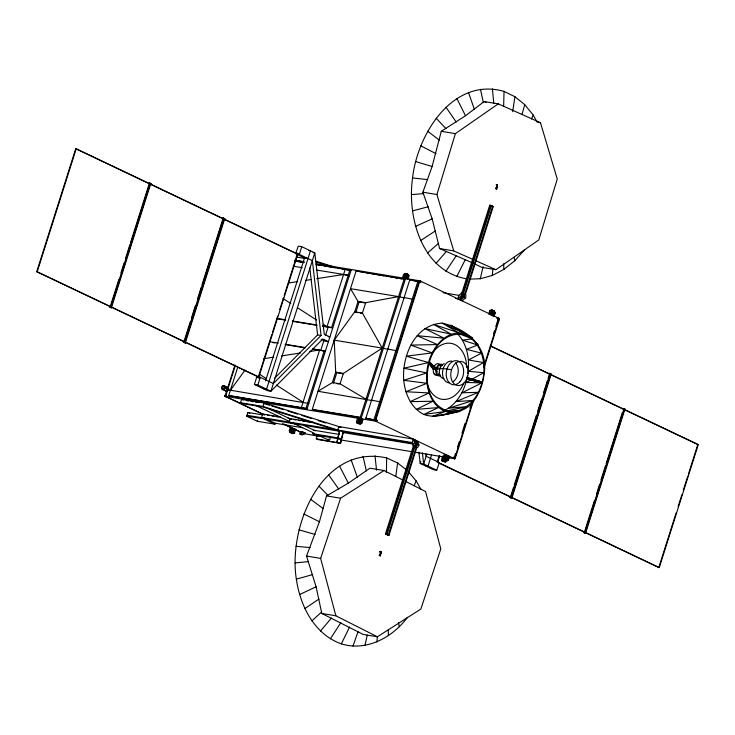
<?xml version="1.0" encoding="UTF-8"?>
<svg xmlns="http://www.w3.org/2000/svg" width="735" height="735" viewBox="0 0 735 735"><rect width="100%" height="100%" fill="white"/><g stroke="black" fill="none" stroke-linecap="round" stroke-linejoin="round"><path stroke-width="1.1" d="M386.435 472.642L386.665 457.933C322.013 443.637 287.899 526.673 296.343 579.143C300.192 605.888 314.36 634.388 341.343 643.851C366.453 651.77 392.646 637.337 407.502 617.326M503.64 106.538L504.035 91.397C452.907 76.725 417.315 134.33 412.574 177.98C406.896 217.45 422.129 271.748 467.267 278.914M376.384 420.42L376.246 421.063L375.824 419.86L376.926 420.31L376.522 421.568L376.099 420.365L375.649 421.155L224.827 396.229L225.461 395.007M316.225 263.7L420.154 280.88C420.549 282.856 420.65 280.844 419.52 282.102C421.192 283.903 421.146 279.282 420.392 282.516L420.117 282.01M454.037 457.519L454.074 458.144M454.478 458.208L454.625 457.565L454.662 458.19L453.715 458.272L454.111 457.014L454.625 457.565M498.238 319.119C498.578 318.384 498.606 319.716 498.247 318.531C498.054 320.745 499.975 316.445 497.806 319.321L498.909 319.771L499.304 318.512L419.924 280.844L375.42 421.118L454.579 458.75L472.513 402.21M498.247 318.531L498.909 319.771L498.854 319.119L498.054 319.137M376.899 641.931L377.404 636.565M470.501 279.07L480.286 278.749L492.248 275.478L492.946 268.826M380.96 551.425L380.436 555.899M455.507 298.447L457.758 298.833L461.295 295.773L461.626 292.971L463.151 293.697L462.811 296.499L459.283 299.549M460.487 298.134L459.935 299.862L460.588 300.174L464.116 297.115L464.456 294.312L465.981 295.038L465.641 297.84L462.113 300.9M496.796 189.024L497.356 184.558M395.825 476.115L397.617 463.004L386.665 457.933M512.708 111.619L514.913 96.708L504.035 91.397M222.411 389.284A1.856 1.286 -64.6 0 0 224.368 388.135L224.267 386.114L222.586 386.288A1.856 1.286 -64.6 0 0 221.814 388.411L226.913 391.424M458.787 333.35L465.825 334.949C424.545 325.697 410.856 406.409 452.448 412.004C487.186 407.493 496.373 348.096 463.813 334.103M467.442 375.769C465.062 389.862 457.345 404.581 443.839 410.681M467.892 373.527C469.959 359.672 467.331 344.155 457.418 333.69M472.045 262.698L439.631 248.559L432.171 218.874L422.873 192.212L432.116 166.523L441.266 131.317L465.512 115.744L484.19 101.559L498.257 103.874L540.455 122.681L557.249 179.028L538.81 239.922L495.932 269.69L481.866 267.365L473.965 263.58M225.709 395.779L225.93 396.679L225.673 395.522M420.062 281.882L420.484 281.404M436.838 369.292L443.242 368.41M498.339 319.109L497.806 319.321L498.449 318.834M364.955 645.449L367.27 635.031M338.026 438.712L315.223 434.918L312.614 433.678L337.898 437.858L339.735 431.077M340.985 427.237L264.113 403L241.604 399.28L240.51 402.734L263.02 406.455L343.126 431.711L340.525 443.306L318.016 439.585L316.27 438.758L317.373 435.304M343.318 432.281L340.525 443.306L316.27 438.758M480.286 278.749L483.106 266.649M381.226 551.48L380.16 555.844M405.316 481.278L425.565 491.522L440.789 548.916L420.833 609.085L377.367 636.786L363.265 634.461L321.801 613.468L316.087 586.796L306.532 556.064L319.44 521.749L326.533 495.904L348.344 483.152L369.953 468.195L384.056 470.519L403.294 480.258M496.52 188.978L497.09 184.503M521.979 114.504L524.735 104.664L514.913 96.708M473.285 259.602L453.734 250.892L436.93 194.536L455.369 133.641L498.257 103.874M356.117 270.949L312.274 409.349L313.358 409.873L361.335 417.802L405.279 279.41L356.117 270.949L384.037 275.901M36.75 271.647L75.742 148.718L76.21 148.792L297.804 254.154L258.803 377.083L36.75 271.647L258.803 377.083M37.219 271.729L76.21 148.792M109.837 307.12L110.498 306.568L109.837 307.12L111.601 307.818L111.803 307.193L111.141 307.744M149.692 183.006L149.03 183.557L149.692 183.006L150.997 183.631L150.794 184.255L150.115 184.081L111.123 307.01L111.582 307.083L150.583 184.154M110.599 305.512L118.877 279.401M120.944 272.869L124.059 263.084M125.437 258.729L129.92 244.59M130.609 242.412L149.251 183.667M149.71 183.741L110.719 306.67L110.25 306.596M150.335 184.182L150.997 183.631M185.073 342.896L185.734 342.345L185.542 342.969L183.548 342.17L183.75 341.545L184.43 341.72L223.431 218.791L222.751 218.607L222.944 217.983L224.938 218.782L224.735 219.407L224.056 219.232L185.055 342.161L185.523 342.234L224.515 219.306M183.97 341.646L190.181 322.059M191.559 317.713L195.354 305.742M197.43 299.219L201.225 287.247M201.914 285.079L222.622 219.802M183.548 342.17L184.219 341.619M223.21 218.69L223.412 218.056M224.267 219.333L224.938 218.782M234.979 364.973L225.057 396.266L264.113 414.843M234.832 366.986L225.516 396.349L264.655 414.953M316.215 264.352L350.99 270.443L307.092 408.835L228.732 395.549L237.681 367.344M256.634 377.386L254.383 384.46L257.866 385.039L260.107 377.965L256.634 377.386L256.616 376.651L260.098 377.23L273.356 383.532L321.076 335.482L312.357 260.603L299.09 254.301L295.608 253.722L295.81 253.088L299.503 253.768L301.754 246.694L314.8 252.895L324.282 334.296L329.868 336.952L328.132 336.667M295.81 253.088L298.272 246.115L301.754 246.694M258.343 377.009L271.794 334.581M272.492 332.404L277.665 316.087M279.732 309.554L283.535 297.592M284.224 295.415L296.986 255.164M302.701 427.752L275.221 423.241L274.927 424.187L257.287 421.265L246.694 416.231L247.897 412.454L262.22 414.825M256.414 377.285L259.896 377.854L260.098 377.23M299.09 254.301L299.292 253.667M265.528 380.895L304.529 257.957L308.002 258.536M257.287 421.265L257.59 420.328M263.02 406.455L264.113 403M339.386 431.215L264.435 418.831L261.605 417.489L262.707 414.025L280.283 416.938M246.694 416.231L264.435 418.831M289.278 430.728L290.398 427.191L295.672 429.415L294.551 432.952L293.09 433.613L289.985 432.428L289.278 430.728L290.206 430.885L290.913 432.584L293.09 433.613M292.107 422.744L291.905 423.369L289.075 422.028L290.178 418.564L291.584 419.235M290.206 430.885L291.326 427.347M290.931 431.822L291.933 428.67L292.861 428.827L291.859 431.969L290.279 431.509M291.207 431.665L292.208 428.514L292.861 428.827M292.787 431.491L293.449 429.396L294.377 429.552L293.384 432.694L292.732 432.382L293.724 429.24L294.377 429.552M325.421 335.665L328.104 327.194L327.02 326.68L345.266 269.157M324.08 339.892L320.726 350.476L325.366 351.238L312.926 348.849M228.732 395.549L306.008 408.32L324.273 350.724M322.546 325.945L331.66 327.452L349.906 269.929M299.88 434.017L300.679 431.5L305.172 432.924L302.048 435.056L299.88 434.017L302.995 431.886M343.346 373.766L336.786 372.682L333.488 383.064L332.404 382.549L318.007 391.277L372.682 400.648M365.984 399.206L340.057 383.817L332.404 382.549L335.693 372.167L334.223 340.158L354.757 311.796L355.841 312.32L359.139 301.938L365.699 303.022M388.898 349.529L382.2 348.087L362.41 313.064L365.708 302.682L398.526 296.609L404.103 297.868M340.057 383.817L343.355 373.435L382.2 348.087L334.223 340.158M416.12 443.701L414.595 442.975L413.263 439.107L338.835 426.557L337.733 430.012L412.16 442.571L413.208 445.603L414.733 446.32L416.12 443.701L414.779 439.833M337.751 439.576L336.924 442.176L339.405 431.105L262.9 406.979L242.247 403.561L240.51 402.734M356.392 421.899L357.513 418.362L363.017 419.547L361.896 423.084L360.361 424.067L357.173 423.268L356.392 421.899L358.046 423.682M402.394 278.142L403.515 274.605L405.049 273.622L407.374 273.999L409.027 275.79L407.907 279.328M359.002 420.668L358.34 422.763L357.467 422.349L358.459 419.207L360.031 419.731L358.459 419.207M403.763 277.683L404.755 274.541L405.454 274.651L404.461 277.802L403.763 277.683L404.636 278.096M359.158 419.317L358.165 422.469L357.467 422.349M312.274 409.349L360.251 417.278L404.195 278.896M360.086 419.474L360.958 419.887L359.957 423.029L359.093 422.616L360.086 419.474L361.657 420.007M406.381 274.807L407.254 275.221L406.253 278.363L405.389 277.949L406.381 274.807L407.953 275.34M359.093 422.616L359.783 422.735L360.784 419.593M407.08 274.927L406.078 278.069L405.389 277.949M357.173 423.268L359.498 423.654L361.032 422.671L362.153 419.134M407.374 273.999L408.155 275.377L407.034 278.914L404.25 278.455M365.855 418.206L409.762 279.815L417.939 281.165L419.023 281.689L375.08 420.071L365.855 418.206L375.08 420.071M373.996 419.556L417.939 281.165M375.585 420.64L376.926 420.31L376.054 419.896L375.649 421.155L376.054 420.714M419.52 282.102L420.154 280.88L419.97 281.496M376.292 421.532L376.688 420.273M412.16 442.571L413.263 439.107M457.758 298.833L458.861 295.369L461.626 292.971M415.229 447.192L416.8 447.652L388.971 535.356L388.052 535.209L385.452 533.968L413.272 446.264L414.843 446.724M462.37 296.876L463.675 297.5L492.606 206.287L490.658 205.35L489.74 205.203L461.92 292.907L463.482 293.366L462.572 293.219M414.889 441.873L415.431 440.146L416.083 440.458L417.425 444.317L418.95 445.042L417.563 447.67L416.038 446.944L417.425 444.317M386.785 532.112L389.192 524.533M391.939 515.869L394.346 508.289M397.093 499.625L398.811 494.214M402.936 481.223L403.965 477.97M408.09 464.979L409.119 461.727M463.95 288.892L466.348 281.312M469.095 272.648L471.502 265.069M474.25 256.405L475.968 250.993M479.404 240.161L481.122 234.75M484.558 223.918L486.267 218.506M385.452 533.968L386.362 534.115L414.191 446.411M415.541 442.185L416.083 440.458M460.588 300.174L461.139 298.447M462.829 293.063L490.658 205.35M463.013 294.873L491.302 205.662L493.258 206.59L465.439 294.303L463.877 293.844L465.439 294.303M420.815 461.497L420.2 463.417L433.246 469.628L436.728 470.198L439.392 462.591L426.125 456.288L425.859 454.019M426.815 454.111L423.682 463.996L420.2 463.417L418.886 452.117M431.509 455.094L428.027 466.063L424.545 465.485M437.196 462.168L439.273 455.636M439.732 455.718L437.665 462.241L659.258 567.595L698.25 444.666L490.217 345.753M446.016 460.615L448.405 460.11L449.535 456.573L444.252 454.349L443.131 457.887L443.848 459.586L446.999 461.02L445.465 462.012L442.277 461.212L441.487 459.844L442.608 456.306L444.464 456.61M494.058 316.509L495.151 312.752L494.434 311.052L491.329 309.867L489.868 310.528L488.747 314.065L494.03 316.289L493.102 316.142M443.563 457.152L442.571 460.294L443.26 460.413L443.931 458.309M489.675 314.222L490.796 310.685L492.257 310.023M446.944 460.771L444.776 459.742L444.059 458.043L445.18 454.506M445.125 457.923L445.787 455.829L446.715 455.985L445.713 459.127L445.061 458.815L446.062 455.672L446.715 455.985M491.697 311.098L490.695 314.249L491.623 314.396L492.625 311.254L491.044 310.786L492.625 311.254M491.972 310.942L490.971 314.084L491.623 314.396M446.641 458.649L447.312 456.554L448.24 456.711L447.238 459.853L446.31 459.697M493.213 311.824L492.22 314.966L493.148 315.122L494.141 311.98L492.56 311.511L494.141 311.98M493.488 311.668L492.496 314.81L493.148 315.122M454.111 457.014L455.213 457.473L454.818 458.732L453.945 458.318L454.349 457.06L453.936 457.639M454.515 456.637L455.525 453.458M457.537 447.1L459.219 441.808M461.966 433.154L465.071 423.351M469.913 408.109L470.951 404.838M493.479 333.901L494.471 330.778M495.803 326.606L498.431 318.099L498.486 318.751M483.896 366.324L499.074 318.475L496.842 318.099L499.304 318.512L498.018 318.678M455.268 458.208L473.413 400.998M484.034 367.573L499.203 319.826L498.036 319.358L498.514 319.21M549.458 373.343L549.927 373.426L549.265 373.977L549.458 373.343L551.452 374.143L551.25 374.776L550.57 374.593L511.569 497.521L512.249 497.705L511.588 498.257L510.062 497.531L510.265 496.906L510.944 497.08L549.945 374.152L549.477 374.078M510.485 497.007L513.59 487.213M514.279 485.045L536.366 415.413M537.744 411.067L541.539 399.096M543.615 392.573L547.41 380.601M548.099 378.433L549.137 375.162M510.062 497.531L510.733 496.979M550.781 374.694L551.452 374.143M512.038 497.604L551.029 374.666M585.749 532.654L624.75 409.717L624.281 409.643L585.29 532.572L585.97 532.756L585.767 533.38L584.003 532.691L584.206 532.057L584.885 532.241L623.877 409.303L623.418 409.23M623.399 408.495L623.197 409.129L623.859 408.577L623.399 408.495L625.163 409.193L624.502 409.744L625.163 409.193M584.766 531.074L594.431 500.608M596.498 494.085L599.604 484.291M600.982 479.946L605.475 465.797M606.164 463.629L622.38 412.491M584.003 532.691L584.665 532.131M585.308 533.307L585.51 532.682M438.446 462.756L658.79 567.521L676.044 513.131M678.111 506.599L681.915 494.637M683.293 490.282L687.776 476.142M688.465 473.965L697.442 445.676M377.367 636.786L335.867 615.792L320.635 558.398L340.599 498.22L384.056 470.519M352.984 646.102L358.074 631.576M379.894 555.798L380.684 551.369M496.244 188.913L497.09 186.782L496.805 184.513M414.099 485.789L416.157 480.92L408.265 471.594M225.737 395.513L225.057 396.266M531.497 118.96L533.215 115.037L524.735 104.664M341.343 643.851L349.566 627.065M456.729 276.654L465.301 259.593M413.208 445.603L414.595 442.975M379.637 555.678L380.712 553.657L380.399 551.388M495.987 188.794L497.09 186.782L496.52 184.586M330.392 638.788L340.875 622.637M445.86 271.344L456.306 255.605M304.345 433.356L303.105 433.448L318.2 436.213M379.398 555.495L380.712 553.657L380.124 551.471M230.432 390.202L245.086 370.082M495.757 188.601L497.09 186.782L496.226 184.669M320.469 631.053L331.448 618.025M436.039 263.378L446.402 251.37M492.248 275.478L503.852 269.423L514.739 260.778L524.579 249.79M224.827 396.229L225.7 396.643L224.827 396.229L225.222 394.971L225.498 395.476M420.108 281.817L420.622 282.552L419.758 282.139L420.154 281.698M454.983 457.427L453.881 457.795M379.15 555.302L380.712 553.657L379.82 551.553M495.519 188.408L497.09 186.782M274.734 378.075L317.594 334.912L309.802 267.972M311.861 620.873L321.581 612.053M427.559 253.005L438.565 243.267M222.31 389.504A2.095 1.452 -64.6 0 0 224.515 388.209L224.405 385.921L222.503 386.123A2.095 1.452 -64.6 0 0 221.639 388.512L222.31 389.504L227.097 391.773M304.841 608.58L319.008 599.016M420.686 240.538L435.552 230.79M442.277 461.212L444.592 461.598L446.127 460.606M375.42 421.118L376.476 420.916L376.522 421.568L375.603 420.806M454.368 458.181L454.331 457.528L454.588 458.686M299.614 594.523L316.087 586.796M415.624 226.352L432.171 218.874M419.758 282.139L420.236 281.992M499.304 318.512L498.358 318.577M376.926 420.31L375.861 420.328M455.213 457.473L454.156 457.482M453.715 458.272L454.193 458.135M296.343 579.143L312.678 574.595M412.537 210.881L428.239 206.755M441.119 415.275C452.879 412.923 466.146 411.857 473.652 401.071C479.826 392.812 483.262 382.917 484.319 372.709C487.921 345.533 466.192 328.72 442.185 323.143C414.816 324.502 401.788 356.291 403.736 380.326C405.132 393.85 411.049 408.127 423.847 414.448C435.736 419.042 448.019 412.96 459.935 411.49L456.508 411.324M445.199 411.26L466.936 406.694L448.809 408.191L473.257 400.446L455.985 401.595L478.366 392.315L461.883 392.83L481.93 382.852L466.569 378.47M263.736 358.726L273.806 357.146M281.624 355.924L300.633 352.938M309.573 351.532L319.633 349.952L301.368 407.548L302.452 408.072M288.662 283.003L297.62 281.615M305.466 280.402L311.07 279.53M316.675 278.666L343.567 274.504L349.318 275.717M303.583 433.31L304.226 433.429M448.506 411.738L459.834 410.635L447.551 411.637M295.139 562.909L308.525 561.641M411.508 194.591L423.452 193.654M448.019 411.903L452.448 412.004M481.012 382.016L482.059 382.081L466.789 377.395M296.021 546.307L310.124 547.584M443.205 368.557L451.556 369.696M412.574 177.98L427.678 179.606M443.067 410.378L445.272 410.69M537.202 122.139L540.455 122.681M441.266 131.317L455.369 133.641M422.873 192.212L436.93 194.536M490.392 205.515L491.302 205.662M492.606 206.287L489.74 205.203M492.349 206.443L493.258 206.59M439.631 248.559L453.734 250.892M308.709 250.543L310.455 250.828L266.566 389.173L263.084 388.604M313.064 252.61L314.8 252.895L270.912 391.24L267.43 390.671L254.383 384.46M296.03 253.198L299.503 253.768M408.237 274.412L405.049 273.622M296.205 257.02L305.209 258.509M294.818 260.162L303.831 261.651M296.233 260.668L304.115 261.972M419.961 281.303L421.026 281.294L419.924 281.661M294.983 260.851L303.923 262.321M294.956 261.182L303.895 262.661M316.179 264.692L321.774 265.611M324.006 265.978L326.239 266.355M328.471 266.722L330.713 267.09M332.946 267.457L335.178 267.825M337.411 268.202L339.653 268.569M341.885 268.937L344.118 269.304M346.35 269.671L350.99 270.443M386.27 276.268L388.512 276.645M390.744 277.012L392.977 277.38M395.219 277.747L397.451 278.124M399.684 278.491L401.926 278.859M412.895 280.669L419.023 281.689M419.768 281.918L420.622 282.552M293.283 266.199L302.223 267.669M316.748 270.076L348.234 275.202M494.434 311.052L491.329 309.867M489.868 310.528L490.796 310.685M398.526 296.609L350.549 288.68L358.046 301.423L359.139 301.938M404.14 297.537L413.392 299.402M494.223 312.596L495.151 312.752M497.972 318.843L498.431 318.916M365.708 302.682L358.046 301.423L354.757 311.796L362.41 313.064M355.841 312.32L358.028 312.678M360.214 313.036L362.41 313.404M276.737 318.374L285.676 319.844M292.383 320.956L316.96 325.017M276.709 318.705L285.649 320.184M292.346 321.287L316.932 325.348M322.518 326.276L332.744 327.966L331.66 327.452M317.594 334.912L321.076 335.482M387.814 349.015L397.047 350.88M269.35 341.646L278.289 343.126M284.996 344.228L305.108 347.554M272.676 342.528L274.908 342.905M286.08 344.752L305.08 347.885M312.899 349.18L319.606 350.292M343.355 373.435L335.693 372.167L336.786 372.682M336.768 383.606L338.964 383.964M698.25 444.666L490.778 346.167M371.598 400.125L380.822 401.99M230.432 390.542L227.179 389.66L308.792 403.487M375.87 420.512L376.054 419.896M225.93 395.862L225.222 395.788L225.884 396.211M358.377 418.775L360.233 419.079M246.611 400.639L248.779 400.998M250.957 401.365L253.125 401.723M255.302 402.082L257.48 402.44M287.973 418.206L313.955 422.496M267.411 415.247L269.607 415.606M271.812 415.973L274.008 416.332M276.204 416.699L278.4 417.057M293.816 419.611L296.049 419.979M298.272 420.346L300.505 420.714M302.728 421.081L304.961 421.449M307.193 421.816L309.417 422.184M261.605 417.489L334.37 429.516M246.997 415.284L264.628 418.206M342.951 432.492L413.116 444.078M313.707 430.214L338.991 434.394M415.881 447.505L416.8 447.652M292.208 428.514L291.281 428.367L291.933 428.67M293.724 429.24L292.796 429.084L293.449 429.396M295.672 429.415L294.744 429.258L300.707 432.097M449.535 456.573L445.125 454.763M303.619 432.667L305.172 432.915M454.303 457.997L454.818 458.732L448.938 457.822M453.964 458.089L454.818 458.732M303.105 433.448L304.207 433.907M340.737 439.943L411.747 451.676M415.128 452.236L443.306 456.894M293.623 432.805L294.551 432.952M289.985 432.428L290.913 432.584M443.131 457.887L444.059 458.043M447.477 459.954L448.405 460.11M443.848 459.586L444.776 459.742M444.886 460.68L444.188 460.56L445.061 460.974M437.885 462.343L439.392 462.591M326.533 495.904L340.599 498.22M658.79 567.521L659.258 567.595M386.105 534.281L387.014 534.428L415.955 443.214L417.26 443.839L388.319 535.043L387.4 534.896M306.532 556.064L320.635 558.398M321.801 613.468L335.867 615.792M343.126 431.711L413.208 443.416M443.067 292.705L458.861 295.369M468.039 378.608L479.927 381.731L467.056 377.845M466.651 378.001L482.059 382.081L466.642 377.56M303.638 433.347L303.978 433.861L303.923 433.209M466.449 378.562L481.93 382.852L466.1 382.494L483.685 372.709L468.342 371.285L483.529 362.575L468.48 359.985L481.471 353.131L466.477 349.355L477.64 345.037L462.49 340.112L472.302 338.835L457.813 333.286M466.89 378.847L480.911 382.834M298.961 529.843L315.14 534.455M415.698 161.553L432.116 166.523M316.206 261.302L334.618 267.108M316.096 261.825L328.003 265.583M330.171 266.263L333.424 267.283M263.994 403.515L269.414 405.224M271.582 405.904L283.489 409.661M287.826 411.03L297.565 414.099M301.901 415.468L311.649 418.546M318.145 420.595L325.724 422.983M337.898 437.858L341.49 438.988M337.714 438.639L341.316 439.769M484.19 101.559L486.157 102.376M475.343 260.521L495.932 269.69M461.295 295.773L462.811 296.499M464.116 297.115L465.641 297.84M494.03 313.441L494.903 313.854L494.113 312.485M461.047 298.024L462.352 298.64M489.391 312.678L490.263 313.092M408.155 275.377L409.027 275.79M404.755 274.541L405.628 274.954M409.762 279.815L410.847 280.329M149.233 182.932L150.537 183.548M222.944 217.983L224.469 218.708M75.742 148.718L297.115 253.97M297.592 254.659L304.529 257.957M321.167 339.322L324.898 341.095L328.37 341.674L322.784 339.01L270.912 391.24L257.866 385.039M448.24 456.711L447.587 456.398L446.586 459.54L447.238 459.853M415.45 441.763L416.754 442.387M442.608 456.306L443.481 456.72M360.251 417.278L361.335 417.802M413.272 446.264L413.924 446.568M441.487 459.844L443.15 461.626M444.592 461.598L445.465 462.012M361.032 422.671L361.896 423.084M359.783 422.735L360.655 423.149M359.498 423.654L360.361 424.067M256.616 376.651L258.591 377.597M110.296 307.193L111.601 307.818M184.016 342.244L185.542 342.969M510.531 497.613L512.056 498.33M584.463 532.765L585.767 533.38M436.728 470.198L423.682 463.996L422.368 452.687M306.008 408.32L307.092 408.835M338.835 426.557L340.571 427.384M223.725 385.609L228.502 387.878M223.991 385.921L228.456 388.08M223.311 385.645L227.868 387.832M223.302 385.875L226.003 387.161M222.898 385.829L228.594 388.503M222.935 386.031L228.19 388.503M222.641 386.022L228.613 388.999M222.696 386.206L228.208 388.934M224.533 387.685L227.574 389.063M269.102 408.853L290.692 419.125M304.051 425.473L315.361 430.857M224.487 387.795L227.519 389.201M255.514 405.343L289.434 421.467M292.521 422.937L314.111 433.2M317.198 434.67L328.508 440.044M241.604 399.28L243.349 400.106M317.373 435.295L319.109 436.131M300.679 431.5L302.848 432.538M284.215 424.26L293.881 428.845M282.617 423.645L290.849 427.549M292.897 428.533L301.12 432.437M265.592 418.665L275.221 423.241M264.334 419.143L274.927 424.187M247.897 412.454L249.817 413.373M388.971 535.356L386.362 534.115M303.886 514.022L319.44 521.749M420.787 145.815L435.938 153.643M459.173 330.713L472.678 338.072L450.656 325.146L457.345 329.611M283.14 298.575L290.775 303.463M297.454 307.735L316.528 319.964M323.207 324.236L327.02 326.68M259.345 374.133L265.996 378.406M276.452 385.122L303.059 402.201M476.326 343.116L478.136 344.412M310.639 499.322L323.299 508.675M427.687 131.234L439.374 140.146M438.464 374.822A5.999 3.951 -78.8 0 1 433.264 369.273L429.166 362.787L436.324 368.281A5.999 3.951 -78.8 0 1 442.635 365.093M397.617 463.004L405.738 469.334M429.479 363.944L431.133 365.46M429.166 362.787L435.974 369.806A5.999 3.951 -78.8 0 0 440.136 375.888M319.008 486.184L327.782 495.234M436.186 118.252L445.906 128.561M429.185 364.137L433.264 369.273L435.974 369.806L436.324 368.281L429.451 362.033L431.234 364.477M328.747 475.012L338.697 489.014M446.035 107.273L456.233 122.028M416.157 480.92L421.017 489.427M533.215 115.037L536.908 121.753M498.394 319.229L498.67 319.734M339.561 466.155L348.344 483.152M456.922 98.628L465.512 115.744M351.11 459.862L357.366 477.245M468.526 92.573L474.351 109.322M417.609 441.184L418.95 445.042M363.053 456.343L366.342 470.933M480.488 89.293L483.281 102.33M398.434 622.517L399.261 626.771M514.133 257.406L514.739 260.778M375.034 455.691L376.513 470.198M492.441 88.898L493.782 103.415M388.227 630.051L388.457 635.637M503.686 263.791L503.852 269.423M431.923 353.912A28.334 20.075 -80.6 0 1 453.945 344.164A28.334 20.075 -80.6 0 1 466.734 367.619M463.822 383.036A28.334 20.075 -80.6 0 1 444.5 399.445A28.334 20.075 -80.6 0 1 427.329 384.001M439.126 364.79A5.356 3.794 -80.6 0 1 440.651 366.296M438.859 374.593A5.356 3.794 -80.6 0 1 436.875 375.153M435.065 374.29A5.356 3.794 -80.6 0 1 434.385 373.389M440.109 375.208A5.292 3.482 -78.8 0 1 436.562 369.154A5.292 3.482 -78.8 0 1 442.314 365.681M434.21 366.342A5.999 3.951 -78.8 0 1 439.052 363.898M439.613 365.139A5.292 3.482 -78.8 0 1 440.614 367.151M439.162 373.426A5.292 3.482 -78.8 0 1 437.398 374.666M443.894 378.644A7.662 5.43 -80.6 0 1 439.319 371.616A7.662 5.43 -80.6 0 1 444.308 363.595M455.415 362.833A10.997 7.791 -80.6 0 1 453.118 381.713M449.057 382.871A10.997 7.791 -80.6 0 1 442.599 371.359A10.997 7.791 -80.6 0 1 451.703 361.06M437.601 372.002A2.168 1.534 -80.6 0 1 436.765 369.567A2.168 1.534 -80.6 0 1 438.51 367.812M301.699 434.183A1.001 0.707 -80.6 0 1 300.845 434.054M300.679 433.356A1.001 0.707 -80.6 0 1 300.927 432.649M329.528 437.61A1.332 0.919 -64.6 0 1 330.088 438.914A1.332 0.919 -64.6 0 1 328.903 440.136A1.332 0.919 -64.6 0 1 328.132 439.052M428.569 362.566C422.983 381.437 428.974 410.948 452.374 412.886L432.309 416.451L445.042 411.545L423.847 414.448L438.418 407.576L416.286 409.404L432.961 401.227L410.158 401.659L429.038 392.949L405.876 391.737L426.934 383.302L403.736 380.326L426.769 372.939L403.873 368.198L428.569 362.566C432.593 346.433 447.688 328.205 466.054 334.094L442.185 323.143L458.713 332.762L433.384 324.319L451.161 334.159L424.839 328.591L443.903 338.183L417.14 335.675L437.444 344.577L410.819 345.082L432.208 352.892L406.29 356.172L428.569 362.566M464.548 382.476A12.164 8.618 -80.6 0 0 463.133 361.997A12.164 8.618 -80.6 0 0 450.803 375.943A12.164 8.618 -80.6 0 0 464.548 382.476M459.991 381.722A12.164 8.618 -80.6 0 0 458.576 361.243A12.164 8.618 -80.6 0 0 446.246 375.19A12.164 8.618 -80.6 0 0 459.991 381.722"/></g></svg>
